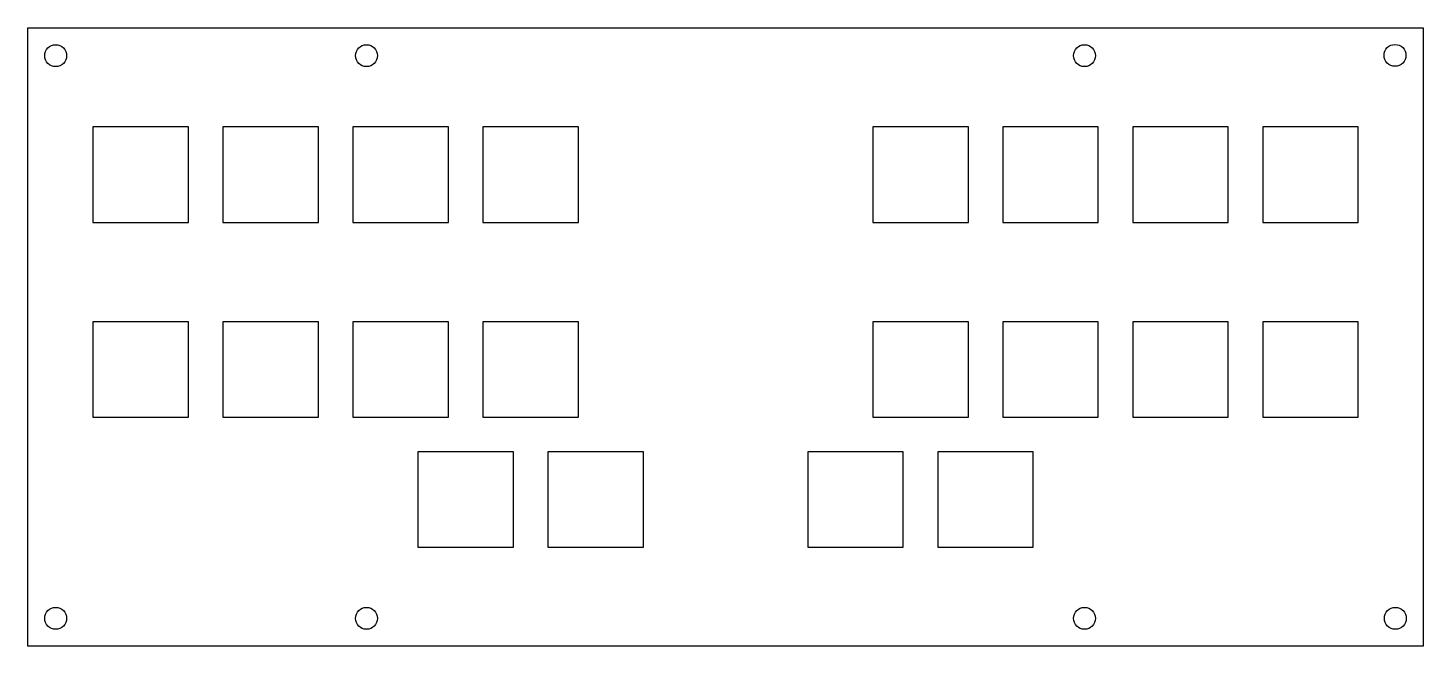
# Model space of a CAD drawing. Header units: millimetres. Extents: x 0 to 204, y 0 to 91.
import ezdxf

# ---------------------------------------------------------------- set-up
doc = ezdxf.new("R2010")
doc.units = ezdxf.units.MM
doc.layers.add('LAYER1', color=7, linetype='Continuous')

msp = doc.modelspace()

# ---------------------------------------------------------------- linework, layer by layer
for p, q in [((0, 90.65), (204.48, 90.65)), ((0, 0), (0, 90.65)), ((204.48, 90.65), (204.48, 0)), ((204.48, 0), (0, 0))]:
    msp.add_line(p, q)
for centre in [(4.07, 86.58), (49.62, 86.58), (154.86, 86.58), (200.36, 86.62), (4.07, 4.07), (49.62, 4.07), (154.86, 4.07), (200.41, 4.07)]:
    msp.add_circle(centre, 1.6)
at = {"layer": 'LAYER1'}
for points in [[(23.53, 76.12), (9.53, 76.12), (9.53, 62.12), (23.53, 62.12), (23.53, 76.12)], [(42.58, 76.12), (28.58, 76.12), (28.58, 62.12), (42.58, 62.12), (42.58, 76.12)], [(61.63, 76.12), (47.63, 76.12), (47.63, 62.12), (61.63, 62.12), (61.63, 76.12)], [(80.68, 76.12), (66.68, 76.12), (66.68, 62.12), (80.68, 62.12), (80.68, 76.12)], [(137.83, 76.12), (123.83, 76.12), (123.83, 62.12), (137.83, 62.12), (137.83, 76.12)], [(156.88, 76.12), (142.88, 76.12), (142.88, 62.12), (156.88, 62.12), (156.88, 76.12)], [(175.93, 76.12), (161.93, 76.12), (161.93, 62.12), (175.93, 62.12), (175.93, 76.12)], [(194.98, 76.12), (180.98, 76.12), (180.98, 62.12), (194.98, 62.12), (194.98, 76.12)], [(23.53, 47.55), (9.53, 47.55), (9.53, 33.55), (23.53, 33.55), (23.53, 47.55)], [(42.58, 47.55), (28.58, 47.55), (28.58, 33.55), (42.58, 33.55), (42.58, 47.55)], [(61.63, 47.55), (47.63, 47.55), (47.63, 33.55), (61.63, 33.55), (61.63, 47.55)], [(80.68, 47.55), (66.68, 47.55), (66.68, 33.55), (80.68, 33.55), (80.68, 47.55)], [(137.83, 47.55), (123.83, 47.55), (123.83, 33.55), (137.83, 33.55), (137.83, 47.55)], [(156.88, 47.55), (142.88, 47.55), (142.88, 33.55), (156.88, 33.55), (156.88, 47.55)], [(175.93, 47.55), (161.93, 47.55), (161.93, 33.55), (175.93, 33.55), (175.93, 47.55)], [(194.98, 47.55), (180.98, 47.55), (180.98, 33.55), (194.98, 33.55), (194.98, 47.55)], [(71.15, 28.5), (57.15, 28.5), (57.15, 14.5), (71.15, 14.5), (71.15, 28.5)], [(90.2, 28.5), (76.2, 28.5), (76.2, 14.5), (90.2, 14.5), (90.2, 28.5)], [(128.3, 28.5), (114.3, 28.5), (114.3, 14.5), (128.3, 14.5), (128.3, 28.5)], [(147.35, 28.5), (133.35, 28.5), (133.35, 14.5), (147.35, 14.5), (147.35, 28.5)]]:
    msp.add_lwpolyline(points, close=True, dxfattribs=at)

doc.saveas('drawing.dxf')
